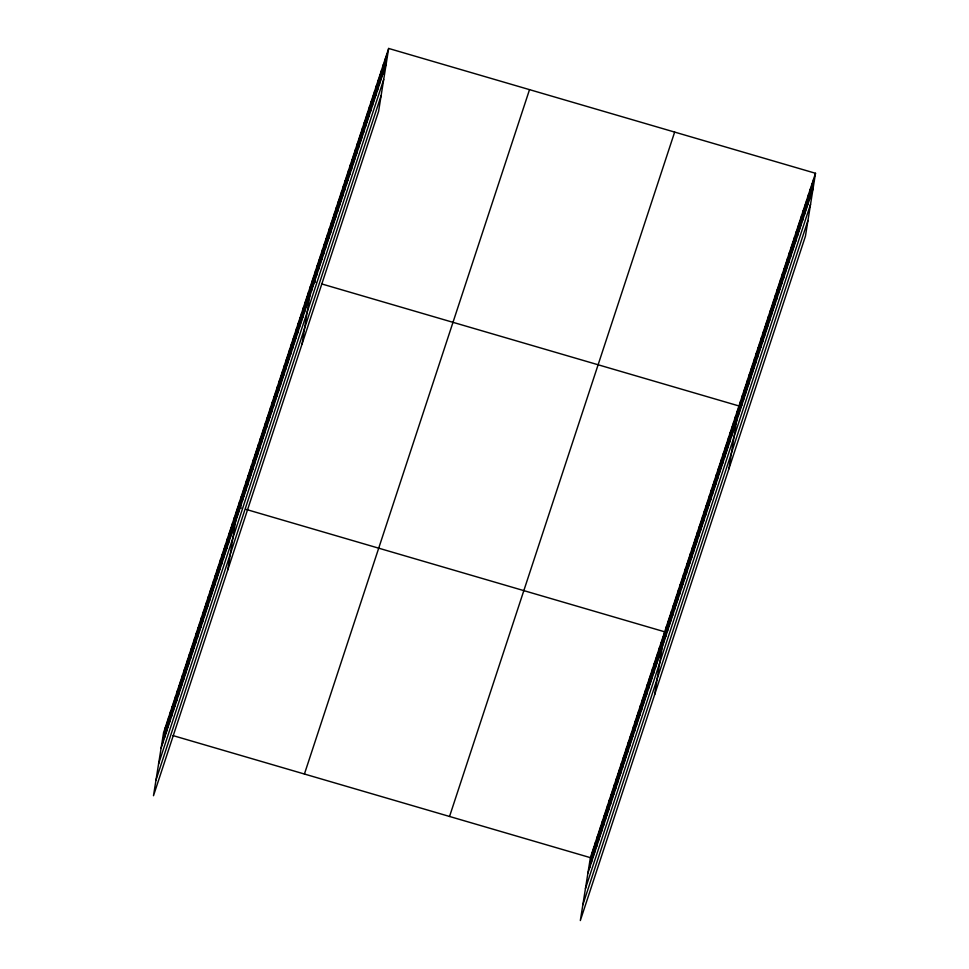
<?xml version="1.0" encoding="UTF-8"?>
<svg xmlns="http://www.w3.org/2000/svg" width="969" height="969" viewBox="0 0 969 969"><rect width="100%" height="100%" fill="white"/><g stroke="black" fill="none" stroke-linecap="round" stroke-linejoin="round"><path stroke-width="1.45" d="M388.666 48.45L163.555 732.83L153.49 795.719L378.6 111.338L388.666 48.45L815.51 173.281L805.445 236.17L580.334 920.55L590.4 857.662L815.51 173.281M162.828 742.908L165.287 727.574M164.56 737.651L167.019 722.329M166.293 732.394L168.739 717.072M168.012 727.15L170.471 711.815M169.745 721.893L172.203 706.571M171.477 716.648L173.923 701.314M173.197 711.391L175.655 696.069M174.929 706.135L177.375 690.812M176.649 700.89L179.108 685.555M178.381 695.633L180.84 680.311M180.113 690.376L182.56 675.054M181.833 685.131L184.292 669.797M183.565 679.875L186.024 664.552M185.297 674.63L187.744 659.295M187.017 669.373L189.476 654.051M188.749 664.116L191.208 648.794M190.469 658.872L192.928 643.537M192.201 653.615L194.66 638.292M193.933 648.358L196.38 633.036M195.653 643.113L198.112 627.791M197.385 637.856L199.844 622.534M199.117 632.612L201.564 617.277M200.837 627.355L203.296 612.033M202.569 622.098L205.028 606.776M204.289 616.853L206.748 601.519M206.022 611.596L208.48 596.274M207.754 606.352L210.2 591.017M209.474 601.095L211.932 585.773M211.206 595.838L213.665 580.516M212.938 590.593L215.384 575.259M214.658 585.337L217.117 570.014M216.39 580.08L218.849 564.757M218.122 574.835L220.569 559.501M219.842 569.578L222.301 554.256M221.574 564.333L224.021 548.999M223.294 559.077L225.753 543.754M225.026 553.82L227.485 538.498M226.758 548.575L229.205 533.241M228.478 543.318L230.937 527.996M230.21 538.061L232.669 522.739M231.942 532.817L234.389 517.494M233.662 527.56L236.121 512.238M227.776 569.881L237.841 506.981L241.366 508.01M237.114 517.058L239.573 501.736M238.846 511.802L241.305 496.479M240.578 506.557L243.025 491.222M242.298 501.3L244.757 485.978M244.031 496.055L246.489 480.721M245.763 490.798L248.209 475.476M247.483 485.542L249.941 470.219M249.215 480.297L251.661 464.963M250.935 475.04L253.393 459.718M252.667 469.783L255.126 454.461M254.399 464.539L256.846 449.204M256.119 459.282L258.578 443.959M257.851 454.037L260.31 438.703M259.583 448.78L262.03 433.458M261.303 443.523L263.762 428.201M263.035 438.279L265.494 422.944M264.755 433.022L267.214 417.7M266.487 427.765L268.946 412.443M268.219 422.52L270.666 407.198M269.939 417.264L272.398 401.941M271.671 412.019L274.13 396.684M273.403 406.762L275.85 391.44M275.123 401.505L277.582 386.183M276.855 396.26L279.314 380.926M278.575 391.004L281.034 375.681M280.307 385.759L282.766 370.424M282.04 380.502L284.486 365.18M283.76 375.245L286.218 359.923M285.492 370.001L287.95 354.666M287.224 364.744L289.67 349.421M288.944 359.487L291.403 344.165M290.676 354.242L293.135 338.908M292.408 348.985L294.855 333.663M294.128 343.741L296.587 328.406M295.86 338.484L298.307 323.161M297.58 333.227L300.039 317.905M299.312 327.982L301.771 312.648M301.044 322.725L303.491 307.403M302.764 317.469L305.223 302.146M304.496 312.224L306.955 296.902M306.228 306.967L308.675 291.645M307.948 301.722L310.407 286.388M302.062 344.031L312.127 281.143L315.652 282.173M311.412 291.172L313.871 275.85M313.157 285.891L315.615 270.557M314.901 280.598L317.347 265.276M316.633 275.317L319.092 259.983M318.377 270.024L320.836 254.702M320.109 264.731L322.568 249.408M321.853 259.45L324.312 244.115M323.598 254.157L326.044 238.834M325.33 248.876L327.788 233.541M327.074 243.582L329.533 228.26M328.818 238.289L331.265 222.967M330.55 233.008L333.009 217.674M332.294 227.715L334.741 212.393M334.026 222.422L336.485 207.1M335.771 217.141L338.229 201.818M337.515 211.848L339.962 196.525M339.247 206.567L341.706 191.232M340.991 201.273L343.438 185.951M342.723 195.98L345.182 180.658M344.467 190.699L346.926 175.377M346.212 185.406L348.658 170.084M347.944 180.125L350.403 164.791M349.688 174.832L352.147 159.51M351.42 169.539L353.879 154.216M353.164 164.258L355.623 148.935M354.908 158.964L357.355 143.642M356.64 153.683L359.099 138.349M358.385 148.39L360.843 133.068M360.129 143.097L362.576 127.775M361.861 137.816L364.32 122.482M363.605 132.523L366.052 117.201M365.337 127.242L367.796 111.907M367.081 121.949L369.54 106.626M368.826 116.655L371.272 101.333M370.558 111.374L373.017 96.04M372.302 106.081L374.749 90.759M374.034 100.8L376.493 85.466M375.778 95.507L378.237 80.185M377.522 90.214L379.969 74.892M379.254 84.933L381.713 69.598M380.999 79.64L383.445 64.317M382.731 74.359L385.19 59.024M384.475 69.065L386.934 53.743M589.673 867.727L592.132 852.405M591.405 862.483L593.864 847.16M593.137 857.226L595.584 841.904M594.857 851.981L597.316 836.647M596.589 846.724L599.036 831.402M598.309 841.467L600.768 826.145M600.041 836.223L602.5 820.888M601.773 830.966L604.22 815.644M603.493 825.709L605.952 810.387M605.225 820.464L607.684 805.142M606.957 815.208L609.404 799.885M608.677 809.963L611.136 794.628M610.409 804.706L612.868 789.384M612.129 799.449L614.588 784.127M613.861 794.205L616.32 778.87M615.594 788.948L618.04 773.625M617.314 783.703L619.772 768.369M619.046 778.446L621.504 763.124M620.778 773.189L623.224 757.867M622.498 767.945L624.957 752.61M624.23 762.688L626.689 747.365M625.95 757.431L628.409 742.109M627.682 752.186L630.141 736.864M629.414 746.929L631.861 731.607M631.134 741.685L633.593 726.35M632.866 736.428L635.325 721.106M634.598 731.171L637.045 715.849M636.318 725.926L638.777 710.592M638.05 720.67L640.509 705.347M639.782 715.413L642.229 700.09M641.502 710.168L643.961 694.846M643.234 704.911L645.681 689.589M644.954 699.666L647.413 684.332M646.686 694.41L649.145 679.087M648.418 689.153L650.865 673.83M650.138 683.908L652.597 668.574M651.871 678.651L654.329 663.329M653.603 673.407L656.049 658.072M655.323 668.15L657.781 652.827M657.055 662.893L659.501 647.571M658.775 657.648L661.233 642.314M660.507 652.391L662.966 637.069M654.62 694.7L664.686 631.812L246.065 509.391M663.959 641.89L666.418 626.555M665.691 636.633L668.15 621.311M667.423 631.388L669.87 616.054M669.143 626.131L671.602 610.809M670.875 620.875L673.322 605.552M672.595 615.63L675.054 600.295M674.327 610.373L676.786 595.051M676.059 605.116L678.506 589.794M677.779 599.872L680.238 584.549M679.511 594.615L681.97 579.292M681.243 589.37L683.69 574.036M682.963 584.113L685.422 568.791M684.695 578.856L687.154 563.534M686.415 573.612L688.874 558.277M688.147 568.355L690.606 553.033M689.88 563.11L692.326 547.776M691.6 557.853L694.058 542.531M693.332 552.596L695.79 537.274M695.064 547.352L697.51 532.017M696.784 542.095L699.243 526.773M698.516 536.838L700.975 521.516M700.236 531.593L702.695 516.259M701.968 526.337L704.427 511.014M703.7 521.092L706.147 505.757M705.42 515.835L707.879 500.513M707.152 510.578L709.611 495.256M708.884 505.333L711.331 489.999M710.604 500.077L713.063 484.754M712.336 494.82L714.795 479.498M714.068 489.575L716.515 474.253M715.788 484.318L718.247 468.996M717.52 479.074L719.967 463.739M719.24 473.817L721.699 458.494M720.972 468.56L723.431 453.238M722.704 463.315L725.151 447.981M724.424 458.058L726.883 442.736M726.156 452.814L728.615 437.479M727.889 447.557L730.335 432.235M729.609 442.3L732.067 426.978M731.341 437.055L733.787 421.721M733.061 431.799L735.519 416.476M734.793 426.542L737.252 411.219M728.906 468.863L738.972 405.963L321.526 283.881M738.257 416.004L740.716 400.681M740.001 410.723L742.46 395.388M741.745 405.43L744.192 390.107M743.477 400.136L745.936 384.814M745.222 394.855L747.668 379.521M746.954 389.562L749.412 374.24M748.698 384.281L751.157 368.947M750.442 378.988L752.889 363.666M752.174 373.695L754.633 358.373M753.918 368.414L756.365 353.079M755.65 363.121L758.109 347.798M757.395 357.84L759.853 342.505M759.139 352.546L761.586 337.224M760.871 347.253L763.33 331.931M762.615 341.972L765.074 326.638M764.347 336.679L766.806 321.357M766.091 331.386L768.55 316.064M767.836 326.105L770.282 310.783M769.568 320.812L772.027 305.489M771.312 315.531L773.771 300.196M773.044 310.237L775.503 294.915M774.788 304.944L777.247 289.622M776.532 299.663L778.979 284.341M778.264 294.37L780.723 279.048M780.009 289.089L782.467 273.755M781.753 283.796L784.2 268.474M783.485 278.503L785.944 263.18M785.229 273.222L787.676 257.899M786.961 267.928L789.42 252.606M788.705 262.647L791.164 247.313M790.45 257.354L792.896 242.032M792.182 252.061L794.641 236.739M793.926 246.78L796.373 231.446M795.658 241.487L798.117 226.165M797.402 236.206L799.861 220.871M799.146 230.913L801.593 215.59M800.879 225.62L803.337 210.297M802.623 220.338L805.082 205.004M804.355 215.045L806.814 199.723M806.099 209.764L808.558 194.43M807.843 204.471L810.29 189.149M809.575 199.178L812.034 183.856M811.319 193.897L813.778 178.562M161.108 748.153L386.219 63.772M158.589 763.851L383.7 79.47M155.997 780.021L381.108 95.64M304.423 774.025L529.522 89.645M449.543 816.467L674.654 132.087M587.953 872.984L813.064 188.604M585.433 888.682L810.544 204.302M582.841 904.852L807.952 220.472M163.555 732.83L165.905 733.521M172.954 735.58L590.4 857.662"/></g></svg>
